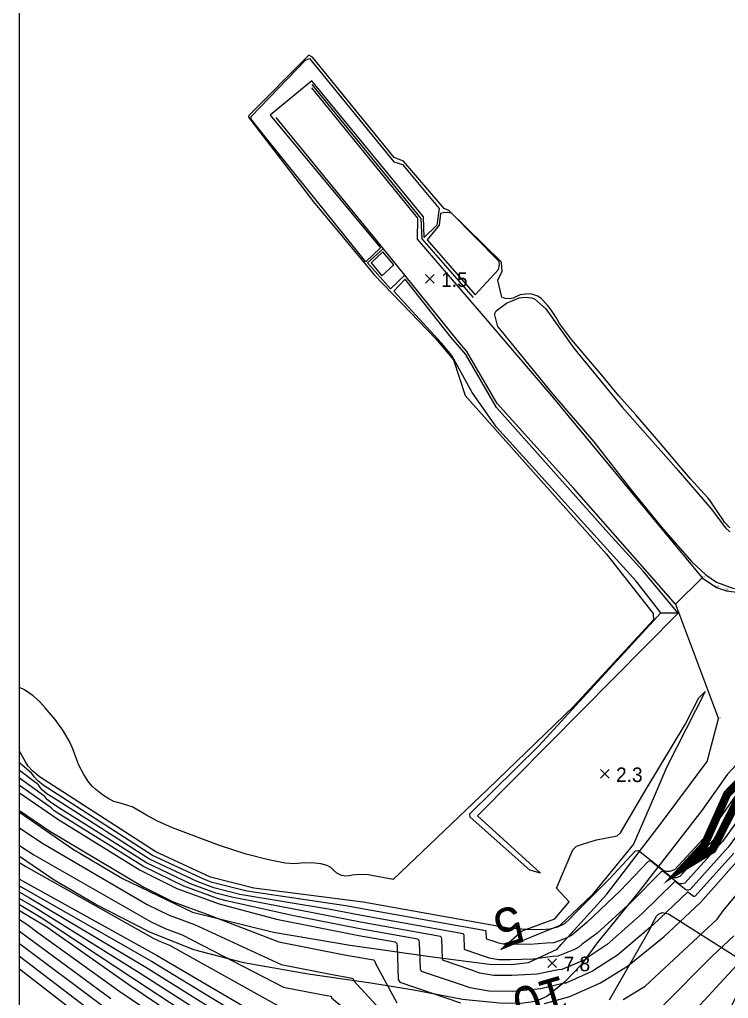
# Model space of a CAD drawing. Header units: millimetres. Extents: x 1017314 to 1767314, y 895264 to 1556514.
# Drawn here: x 1017314 to 1148532, y 1128783 to 1310120 of the extents above; entities that cross this region are included whole.
import ezdxf
from ezdxf.enums import TextEntityAlignment as Align

# ---------------------------------------------------------------- set-up
doc = ezdxf.new("R2010")
doc.units = ezdxf.units.MM
doc.header["$LTSCALE"] = 1000
doc.header["$PDMODE"] = 3
doc.header["$PDSIZE"] = 0.1
for name, pattern in [('15M2P5', [17.5, 15, -2.5]), ('5M2P5', [7.5, 5, -2.5]), ('HIDDEN', [0.375, 0.25, -0.125])]:
    doc.linetypes.add(name, pattern=pattern)
for name, color, linetype in [('-ASCON포장', 6, 'Continuous'), ('-지반고', 7, 'Continuous'), ('A0013110', 1, 'Continuous'), ('B0014116', 7, '5M2P5'), ('C0052231', 1, 'Continuous'), ('C0052232', 1, 'Continuous'), ('C0536117', 7, 'Continuous'), ('D0015112', 3, '15M2P5'), ('E0082122', 5, 'Continuous'), ('F0017111', 30, 'Continuous'), ('F0017114', 7, 'Continuous'), ('F0017131', 7, 'Continuous'), ('F0027132', 7, 'Continuous'), ('F0027217', 7, 'Continuous'), ('PTLAYER', 7, 'Continuous'), ('등1', 8, 'Continuous'), ('연속지적도', 7, 'Continuous')]:
    doc.layers.add(name, color=color, linetype=linetype)
doc.styles.add('HIST', font='H2GPRM.TTF')
doc.styles.add('NGSW', font='H2GPRM.TTF')
doc.styles.get("Standard").update_dxf_attribs({"font": 'H2GPRM.TTF'})

# ---------------------------------------------------------------- blocks, each defined once
blk = doc.blocks.new('F0027217')
at = {"layer": 'F0027217', "color": 0}
for p, q in [((-2.652, 2.652), (2.652, -2.652)), ((-2.652, -2.652), (2.652, 2.652))]:
    blk.add_line(p, q, dxfattribs=at)

msp = doc.modelspace()

# ---------------------------------------------------------------- linework, layer by layer
at = {"layer": '-ASCON포장', "linetype": 'Continuous'}
for p, q in [((1138728.981, 1201797.491, 0), (1143693.549, 1206673.93, 0)), ((1143693.549, 1206673.93, 0), (1146358.316, 1204935.486, 0)), ((1146358.316, 1204935.486, 0), (1148151.662, 1204295.565, 0)), ((1148151.662, 1204295.565, 0), (1152423.056, 1203745.352, 0))]:
    msp.add_line(p, q, dxfattribs=at)
at = {"layer": '-ASCON포장', "elevation": 0}
msp.add_lwpolyline([(1138728.981, 1201797.491), (1146709.002, 1180558.534)], dxfattribs=at)
at = {"elevation": 0}
msp.add_lwpolyline([(1017314.291, 1345263.706), (1767314.291, 1345263.706), (1767314.291, 895263.706), (1017314.291, 895263.706)], close=True, dxfattribs=at)
at = {"layer": 'A0013110', "elevation": 0}
for points in [[(1071338.099, 1297444.623), (1090981.099, 1273320.623), (1090905.099, 1269413.623), (1102400.099, 1256111.623), (1115826.099, 1240379.623), (1143693.549, 1206673.93)], [(1138728.981, 1201797.491), (1133942.099, 1207300.623), (1119911.099, 1223232.623), (1105750.099, 1239004.623), (1100109.099, 1248606.623), (1098434.099, 1250583.623), (1085794.099, 1266319.623), (1064828.099, 1291983.623)], [(1017314.291, 1163307.62), (1027091.099, 1156507.623), (1036366.099, 1150997.623), (1049294.099, 1144781.623), (1064288.099, 1141059.623), (1078540.099, 1138632.623), (1093774.099, 1136465.623), (1104288.099, 1135146.623), (1108325.099, 1135056.623), (1111547.099, 1135418.623), (1116801.099, 1137907.623), (1117559.099, 1138796.623), (1126053.099, 1148110.623), (1136078.099, 1161253.623), (1144622.099, 1172688.623), (1146709.002, 1180558.534)], [(1150054.79, 1172087.632), (1148384.099, 1170321.623), (1143607.099, 1163607.623), (1131835.099, 1148421.623), (1124229.099, 1139076.623), (1121333.099, 1135046.623), (1118164.099, 1131779.623), (1114901.099, 1129126.623), (1112795.099, 1128234.623), (1112308.099, 1128145.623), (1110157.099, 1127813.623), (1106134.099, 1127891.623), (1099299.099, 1128608.623), (1090307.099, 1130339.623), (1082307.099, 1131580.623), (1070721.099, 1133298.623), (1058805.099, 1135358.623), (1049600.099, 1137787.623), (1041411.099, 1141056.623), (1031402.099, 1146205.623), (1023737.099, 1150709.623), (1017314.291, 1155095.497)]]:
    msp.add_lwpolyline(points, dxfattribs=at)
at = {"layer": 'B0014116', "elevation": 0}
msp.add_lwpolyline([(1082371.099, 1265069.623), (1084398.099, 1262676.623), (1086573.099, 1264687.623), (1084547.099, 1267080.623)], close=True, dxfattribs=at)
at = {"layer": 'C0052231', "elevation": 0}
for points in [[(1092228.099, 1269719.623), (1092064.099, 1273596.623), (1071421.099, 1298769.623), (1063704.099, 1292404.623), (1084136.099, 1267812.623)], [(1101316.099, 1258650.623), (1091813.099, 1269514.623), (1091649.099, 1273281.623), (1071487.099, 1298111.623)], [(1092743.099, 1269328.623), (1101678.099, 1259157.623)], [(1139219.099, 1200172.623), (1132810.099, 1207861.623), (1126351.099, 1214964.623), (1105598.099, 1238282.623), (1099927.099, 1248087.623), (1097234.099, 1251246.623), (1088662.099, 1262020.623)], [(1105873.099, 1253178.623), (1115962.099, 1240798.623), (1123609.099, 1231898.623), (1130696.099, 1222766.623), (1136454.099, 1215705.623), (1141758.099, 1209655.623), (1144336.099, 1207247.623), (1146298.099, 1205879.623), (1149365.099, 1204803.623), (1151880.099, 1204605.623), (1153413.099, 1204592.623), (1154238.099, 1204594.623), (1155643.099, 1204610.623), (1156714.099, 1204676.623), (1158276.099, 1205007.623), (1160936.099, 1206976.623), (1167643.099, 1212404.623), (1168546.099, 1213093.623), (1169243.099, 1213443.623), (1181805.099, 1216939.623), (1193723.099, 1220297.623)], [(1139219.099, 1200172.623), (1115310.099, 1175922.623), (1102071.099, 1162585.623), (1113737.099, 1152014.623)], [(1144202.099, 1185652.623), (1137148.099, 1171713.623), (1134051.099, 1164445.623), (1130947.099, 1157347.623), (1123318.099, 1147981.623), (1117333.099, 1142320.623), (1106431.099, 1137838.623)]]:
    msp.add_lwpolyline(points, dxfattribs=at)
at = {"layer": 'C0052232', "elevation": 0}
for points in [[(1084136.099, 1267812.623), (1081385.099, 1265247.623), (1063040.099, 1288069.623), (1060189.099, 1291651.623), (1060198.099, 1292140.623), (1070233.099, 1302586.623), (1070997.099, 1302914.623), (1086573.099, 1283757.623), (1088212.099, 1283283.623), (1094983.099, 1275137.623), (1094572.099, 1272003.623), (1092228.099, 1269719.623)], [(1101678.099, 1259157.623), (1105952.099, 1263799.623), (1106169.099, 1264668.623), (1106095.099, 1265274.623), (1097298.099, 1274285.623), (1096473.099, 1274387.623), (1095722.099, 1274348.623), (1095237.099, 1274201.623), (1095004.099, 1272050.623), (1092743.099, 1269328.623)], [(1139219.099, 1200172.623), (1135993.099, 1200207.623), (1131483.099, 1206112.623), (1105630.099, 1234587.623), (1101105.099, 1241058.623), (1097309.099, 1247893.623), (1095430.099, 1250184.623), (1086582.099, 1259835.623), (1088662.099, 1262020.623)], [(1105873.099, 1253178.623), (1105275.099, 1255452.623), (1105261.099, 1255560.623), (1105535.099, 1256160.623), (1107434.099, 1257582.623), (1109786.099, 1258573.623), (1110326.099, 1258637.623), (1111073.099, 1258668.623), (1112094.099, 1258576.623), (1112660.099, 1258410.623), (1114716.099, 1256507.623), (1119929.099, 1249244.623), (1128846.099, 1238306.623), (1138835.099, 1227002.623), (1145311.099, 1219456.623), (1147983.099, 1215982.623), (1148819.099, 1215241.623)], [(1113737.099, 1152014.623), (1111747.099, 1152544.623), (1100743.099, 1162350.623), (1100644.099, 1162952.623), (1113464.099, 1175606.623), (1135993.099, 1200207.623), (1139219.099, 1200172.623)], [(1106431.099, 1137838.623), (1110362.099, 1141303.623), (1116425.099, 1143557.623), (1119052.099, 1146664.623), (1116683.099, 1149227.623), (1119705.099, 1156286.623), (1120431.099, 1157015.623), (1121681.099, 1157391.623), (1124132.099, 1158160.623), (1127913.099, 1158913.623), (1128546.099, 1159457.623), (1133308.099, 1167534.623), (1140520.099, 1179524.623), (1143041.099, 1184465.623), (1144202.099, 1185652.623)]]:
    msp.add_lwpolyline(points, dxfattribs=at)
at = {"layer": 'C0536117', "elevation": 0}
msp.add_lwpolyline([(1084663.099, 1267704.623), (1081737.099, 1265059.623), (1085988.099, 1260257.623), (1088659.099, 1262753.623)], dxfattribs=at)
at = {"layer": 'D0015112', "elevation": 0}
msp.add_lwpolyline([(1126496.099, 1128535.623), (1133974.099, 1141521.623), (1134564.099, 1142776.623), (1134928.099, 1143475.623), (1135228.099, 1144026.623), (1135616.099, 1144418.623), (1136266.099, 1144671.623), (1137434.099, 1144424.623), (1150210.099, 1136359.623), (1151090.099, 1135672.623), (1151806.099, 1134865.623), (1151964.099, 1134029.623), (1151730.099, 1132698.623), (1143909.099, 1117249.623)], dxfattribs=at)
at = {"layer": 'E0082122', "elevation": 0}
msp.add_lwpolyline([(1148788.099, 1215978.623), (1147839.099, 1217018.623), (1147489.099, 1217513.623), (1146563.099, 1218891.623), (1146110.099, 1219602.623), (1145067.099, 1221058.623), (1144708.099, 1221506.623), (1141461.099, 1225101.623), (1135568.099, 1231990.623), (1131418.099, 1236869.623), (1128242.099, 1240429.623), (1124813.099, 1244629.623), (1119467.099, 1250823.623), (1117293.099, 1253795.623), (1116619.099, 1254926.623), (1115682.099, 1256379.623), (1114973.099, 1257266.623), (1113847.099, 1258463.623), (1113261.099, 1258859.623), (1111956.099, 1259293.623), (1110954.099, 1259280.623), (1110007.099, 1259125.623), (1109170.099, 1258778.623), (1108699.099, 1258487.623), (1107949.099, 1258391.623), (1107182.099, 1258430.623), (1106573.099, 1258723.623), (1106511.099, 1258946.623), (1105849.099, 1261826.623), (1106637.099, 1263483.623), (1106497.099, 1265191.623), (1096788.099, 1274752.623), (1095889.099, 1275119.623), (1088399.099, 1283878.623), (1086639.099, 1284586.623), (1071521.099, 1303180.623), (1070840.099, 1303507.623), (1059742.099, 1292374.623), (1059718.099, 1292043.623), (1071745.099, 1276376.623), (1083045.099, 1262800.623), (1092806.099, 1252561.623), (1094380.099, 1250990.623), (1097644.099, 1247071.623), (1099804.099, 1240507.623), (1125953.099, 1211059.623), (1134593.099, 1200061.623), (1134642.099, 1198935.623), (1119899.099, 1182919.623), (1103969.099, 1167566.623), (1086460.099, 1150791.623), (1081872.099, 1151689.623), (1080185.099, 1151770.623), (1078903.099, 1151607.623), (1078364.099, 1151465.623), (1077732.099, 1151422.623), (1076917.099, 1151580.623), (1076052.099, 1151973.623), (1075274.099, 1152639.623), (1074906.099, 1153040.623), (1074261.099, 1153414.623), (1073063.099, 1153737.623), (1071403.099, 1153907.623), (1069373.099, 1153825.623), (1068266.099, 1153721.623), (1066496.099, 1153847.623), (1063399.099, 1154435.623), (1059252.099, 1155510.623), (1054333.099, 1157099.623), (1045646.099, 1160355.623), (1042748.099, 1161659.623), (1040812.099, 1162746.623), (1038136.099, 1164283.623), (1035926.099, 1164979.623), (1035432.099, 1165048.623), (1034781.099, 1165257.623), (1033814.099, 1165745.623), (1032656.099, 1166497.623), (1031430.099, 1167493.623), (1030800.099, 1168053.623), (1030082.099, 1168878.623), (1029190.099, 1170236.623), (1028282.099, 1171985.623), (1027513.099, 1173986.623), (1027164.099, 1175050.623), (1026562.099, 1176387.623), (1025452.099, 1178270.623), (1023923.099, 1180434.623), (1022061.099, 1182612.623), (1021047.099, 1183704.623), (1019826.099, 1184813.623), (1018193.099, 1185954.623), (1017314.291, 1186395.497)], dxfattribs=at)
at = {"layer": 'F0017111'}
for points, elevation in [([(1163005.099, 1185031.623), (1145399.099, 1159997.623), (1138574.099, 1152578.623), (1137705.099, 1152278.623), (1137061.099, 1152284.623), (1136549.099, 1152396.623), (1131858.099, 1156122.623), (1131299.099, 1156075.623), (1126461.099, 1150846.623), (1120429.099, 1144837.623), (1119248.099, 1143558.623), (1118178.099, 1142629.623), (1116890.099, 1141992.623), (1115471.099, 1141603.623), (1113803.099, 1141498.623), (1111110.099, 1141550.623), (1107831.099, 1141781.623), (1080926.099, 1146586.623), (1060677.099, 1149223.623), (1052665.099, 1151265.623), (1042506.099, 1155926.623), (1024461.099, 1167638.623), (1020988.099, 1169862.623), (1019691.099, 1170970.623), (1018920.099, 1171835.623), (1018399.099, 1172602.623), (1017522.099, 1174152.623), (1017314.291, 1174661.198)], 5000), ([(1017314.291, 1166881.52), (1024379.099, 1161963.623), (1039659.099, 1152513.623), (1046451.099, 1149172.623), (1054258.099, 1146279.623), (1064887.099, 1143452.623), (1080107.099, 1140428.623), (1086822.099, 1139264.623), (1087121.099, 1138965.623), (1087221.099, 1138467.623), (1087420.099, 1132290.623), (1087719.099, 1131791.623), (1096236.099, 1128896.623), (1098945.099, 1127949.623)], 10000), ([(1114465.099, 1127811.623), (1119192.099, 1129122.623), (1124836.099, 1131683.623), (1129858.099, 1134763.623), (1136660.099, 1140277.623), (1143338.099, 1146537.623), (1150547.099, 1154639.623)], 10000), ([(1017314.291, 1150857.782), (1042800.099, 1136761.623), (1066979.099, 1122506.623)], 15000), ([(1063876.099, 1113486.623), (1037521.099, 1131270.623), (1022362.099, 1141991.623), (1017314.291, 1145023.536)], 20000)]:
    msp.add_lwpolyline(points, dxfattribs=dict(at, elevation=elevation))
at = {"layer": 'F0017114', "elevation": 25000}
msp.add_lwpolyline([(1029221.099, 1124925.623), (1017314.291, 1134187.079)], dxfattribs=at)
at = {"layer": 'PTLAYER', "linetype": 'Continuous'}
for p in [(1143693.549, 1206673.93, 2332.13), (1146358.316, 1204935.486, 2343.308), (1148151.662, 1204295.565, 2352.554), (1138728.981, 1201797.491, 2300.295), (1146709.002, 1180558.534, 2714.121)]:
    msp.add_point(p, dxfattribs=at)
at = {"layer": '등1'}
for points, elevation in [([(1161868.899, 1180670.423), (1146428.699, 1158926.023), (1139526.899, 1151370.423), (1138831.699, 1151130.423), (1138316.499, 1151135.223), (1137906.899, 1151224.823), (1134154.099, 1154205.623), (1133706.899, 1154168.023), (1128500.899, 1148732.823), (1122314.899, 1142822.823), (1120365.699, 1141183.623), (1119509.699, 1140440.423), (1118479.299, 1139930.823), (1116215.299, 1139107.423), (1114880.899, 1139023.423), (1111781.099, 1138802.823), (1108024.699, 1138857.023), (1106915.499, 1138864.423), (1106053.899, 1139015.223), (1105512.099, 1139204.623), (1103808.699, 1139783.623), (1103748.899, 1139883.423), (1103709.099, 1141118.823), (1103689.099, 1141218.423), (1103629.299, 1141278.223), (1080762.299, 1145355.023), (1077718.299, 1145959.823), (1059393.299, 1148634.823), (1052983.699, 1150268.423), (1051422.299, 1150847.023), (1041936.699, 1155244.023), (1024444.699, 1166503.623), (1021666.299, 1168282.823), (1020628.699, 1169169.223), (1020011.899, 1169861.223), (1019595.099, 1170474.823), (1017314.291, 1172432.247)], 6000), ([(1160732.699, 1176309.223), (1147458.299, 1157854.423), (1140479.699, 1150162.223), (1139958.299, 1149982.223), (1139571.899, 1149985.823), (1139264.699, 1150053.023), (1136450.099, 1152288.623), (1136114.699, 1152260.423), (1130540.699, 1146619.023), (1124200.699, 1140808.023), (1121483.299, 1138808.623), (1120841.299, 1138251.223), (1120068.499, 1137869.023), (1116959.499, 1136611.223), (1115958.699, 1136548.223), (1112452.099, 1136055.023), (1108218.299, 1135932.423), (1105999.899, 1135947.223), (1104276.699, 1136248.823), (1103193.099, 1136627.623), (1099786.299, 1137785.623), (1099666.699, 1137985.223), (1099587.099, 1140456.023), (1099547.099, 1140655.223), (1099427.499, 1140774.823), (1080598.499, 1144123.423), (1074510.499, 1145333.023), (1058109.499, 1148046.023), (1053302.299, 1149271.223), (1050179.499, 1150428.423), (1041367.299, 1154561.423), (1024428.299, 1165368.623), (1022344.499, 1166703.023), (1021566.299, 1167367.823), (1021103.699, 1167886.823), (1020791.099, 1168347.023), (1017314.291, 1171000.697)], 7000), ([(1159596.499, 1171948.023), (1148487.899, 1156782.823), (1141432.499, 1148954.023), (1141084.899, 1148834.023), (1140827.299, 1148836.423), (1140622.499, 1148881.223), (1138746.099, 1150371.623), (1138522.499, 1150352.823), (1132580.499, 1144505.223), (1126086.499, 1138793.223), (1122600.899, 1136433.623), (1122172.899, 1136062.023), (1121657.699, 1135807.223), (1117703.699, 1134115.023), (1117036.499, 1134073.023), (1113123.099, 1133307.223), (1108411.899, 1133007.823), (1105084.299, 1133030.023), (1102499.499, 1133482.423), (1100874.099, 1134050.623), (1095763.899, 1135787.623), (1095584.499, 1136087.023), (1095465.099, 1139793.223), (1095405.099, 1140092.023), (1095225.699, 1140271.423), (1080434.699, 1142891.823), (1071302.699, 1144706.223), (1056825.699, 1147457.223), (1053620.899, 1148274.023), (1048936.699, 1150009.823), (1040797.899, 1153878.823), (1024411.899, 1164233.623), (1023022.699, 1165123.223), (1022503.899, 1165566.423), (1022195.499, 1165912.423), (1021987.099, 1166219.223), (1017314.291, 1169616.483)], 8000), ([(1149517.499, 1155711.223), (1142385.299, 1147745.823), (1142211.499, 1147685.823), (1142082.699, 1147687.023), (1141980.299, 1147709.423), (1141042.099, 1148454.623), (1140930.299, 1148445.223), (1134620.299, 1142391.423), (1127972.299, 1136778.423), (1123718.499, 1134058.623), (1123504.499, 1133872.823), (1123246.899, 1133745.423), (1118447.899, 1131618.823), (1118114.299, 1131597.823), (1113794.099, 1130559.423), (1108605.499, 1130083.223), (1104168.699, 1130112.823), (1100722.299, 1130716.023), (1098555.099, 1131473.623), (1091741.499, 1133789.623), (1091502.299, 1134188.823), (1091343.099, 1139130.423), (1091263.099, 1139528.823), (1091023.899, 1139768.023), (1080270.899, 1141660.223), (1068094.899, 1144079.423), (1055541.899, 1146868.423), (1053939.499, 1147276.823), (1047693.899, 1149591.223), (1040228.499, 1153196.223), (1024395.499, 1163098.623), (1023700.899, 1163543.423), (1023441.499, 1163765.023), (1023287.299, 1163938.023), (1023183.099, 1164091.423), (1017314.291, 1168246.059)], 9000), ([(1017314.291, 1163612.926), (1022899.299, 1159779.423), (1040287.299, 1149363.223), (1045720.899, 1146690.423), (1051966.499, 1144376.023), (1065305.499, 1139263.423), (1077481.499, 1136844.223), (1082853.499, 1135913.023), (1083092.699, 1135673.823), (1083172.699, 1135275.423), (1087153.299, 1127969.823)], 11000), ([(1017314.291, 1160360.242), (1021419.499, 1157595.223), (1040915.499, 1146212.823), (1044990.699, 1144208.223), (1049674.899, 1142472.423), (1065723.899, 1135074.223), (1074855.899, 1133259.823), (1078884.899, 1132561.423), (1079064.299, 1132382.023), (1079124.299, 1132083.223), (1086886.499, 1123649.023)], 12000), ([(1017314.291, 1157132.635), (1019939.699, 1155411.023), (1041543.699, 1143062.423), (1044260.499, 1141726.023), (1047383.299, 1140568.823), (1066142.299, 1130885.023), (1072230.299, 1129675.423), (1074916.299, 1129209.823), (1075035.899, 1129090.223), (1075075.899, 1128891.023), (1086619.699, 1119328.223)], 13000), ([(1017314.291, 1153947.988), (1018459.899, 1153226.823), (1042171.899, 1139912.023), (1043530.299, 1139243.823), (1045091.699, 1138665.223), (1066560.699, 1126695.823)], 14000), ([(1129079.099, 1128578.023), (1133096.699, 1131042.023), (1141097.299, 1138459.223), (1146439.699, 1143467.223), (1147541.499, 1145002.423), (1154295.499, 1153129.223)], 11000), ([(1017314.291, 1149668.017), (1018056.499, 1149232.423), (1041744.299, 1135663.423), (1066358.499, 1120702.623)], 16000), ([(1017314.291, 1148489.544), (1019132.899, 1147422.223), (1040688.499, 1134565.223), (1065737.899, 1118898.623)], 17000), ([(1017314.291, 1147311.071), (1020209.299, 1145612.023), (1039632.699, 1133467.023), (1065117.299, 1117094.623)], 18000), ([(1017314.291, 1146199.301), (1019748.099, 1144704.223), (1021285.699, 1143801.823), (1038576.899, 1132368.823), (1064496.699, 1115290.623)], 19000), ([(1059693.899, 1113913.623), (1035861.099, 1130001.623), (1020674.099, 1140958.423), (1018633.299, 1142466.223), (1017314.291, 1143327.939)], 21000), ([(1034201.099, 1128732.623), (1018986.099, 1139925.223), (1017314.291, 1141160.402)], 22000), ([(1032541.099, 1127463.623), (1017314.291, 1138879.883)], 23000), ([(1136335.299, 1127320.423), (1145534.499, 1136640.823), (1149541.299, 1140396.823)], 12000), ([(1030881.099, 1126194.623), (1017314.291, 1136557.138)], 24000), ([(1139573.899, 1123598.823), (1149971.699, 1134822.423)], 13000)]:
    msp.add_lwpolyline(points, dxfattribs=dict(at, elevation=elevation))
at = {"layer": '연속지적도', "color": 6, "linetype": 'HIDDEN', "ltscale": 10, "const_width": 1500, "elevation": 0}
msp.add_lwpolyline([(1152348.511, 1169666.722), (1145620.511, 1156396.722), (1140530.511, 1153306.722), (1144030.511, 1157116.722), (1148300.511, 1166656.722), (1150240.511, 1168666.722)], dxfattribs=at)

# ---------------------------------------------------------------- block references
at = {"layer": 'F0027217', "xscale": 300, "yscale": 300, "zscale": 300}
for p in [(1093245.099, 1262094.623, 1530), (1125632.099, 1170366.623, 2330), (1115929.099, 1135324.623, 7810)]:
    msp.add_blockref('F0027217', p, dxfattribs=at)

# ---------------------------------------------------------------- texts
at = {"layer": '-지반고'}
for s, p in [('2.33', (1143693.549, 1206673.93, 2332.13)), ('2.34', (1146358.316, 1204935.486, 2343.308)), ('2.35', (1148151.662, 1204295.565, 2352.554)), ('2.3', (1138728.981, 1201797.491, 2300.295)), ('2.71', (1146709.002, 1180558.534, 2714.121))]:
    msp.add_text(s, height=300, dxfattribs=at).set_placement(p, align=Align.BOTTOM_CENTER)
at = {"layer": 'F0017131', "style": 'NGSW'}
for s, p in [('5', (1104489.712, 1144778.342, 0)), ('10', (1107984.736, 1130282.624, 0))]:
    msp.add_text(s, height=7000, rotation=196.22789978, dxfattribs=at).set_placement(p, align=Align.RIGHT)
at = {"layer": 'F0027132', "style": 'HIST'}
for s, p in [('1.5', (1095345.099, 1260594.623, 1071)), ('2.3', (1127732.099, 1168866.623, 1631)), ('7.8', (1118029.099, 1133824.623, 5467))]:
    msp.add_text(s, height=2700, dxfattribs=at).set_placement(p)

doc.saveas('drawing.dxf')
